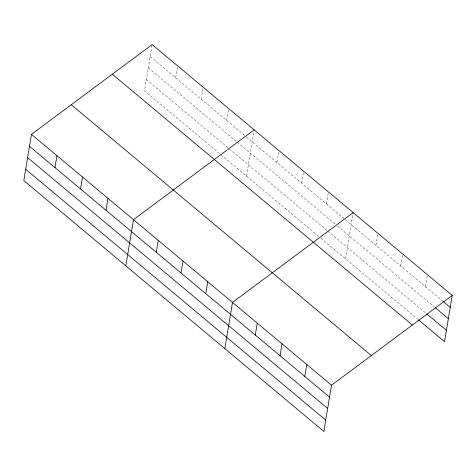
<?xml version="1.0" encoding="UTF-8"?>
<svg xmlns="http://www.w3.org/2000/svg" width="476" height="476" viewBox="0 0 476 476"><rect width="100%" height="100%" fill="white"/><g stroke="black" fill="none" stroke-linecap="round" stroke-linejoin="round"><path stroke-width="0.36" stroke-dasharray="2.38 1.78" d="M152.022 45.279L144.49 90.809L219.87 153.825M175.668 77.844L177.643 65.902M201.175 99.163L203.151 87.221M226.677 120.487L228.653 108.546M246.508 176.09L254.16 129.865M276.937 162.5L278.918 150.559M301.695 183.195L303.67 171.253M326.447 203.889L328.428 191.947M345.528 258.873L353.18 212.641M375.957 245.277L377.938 233.335M400.715 265.971L402.69 254.029M425.467 286.665L427.448 274.723M150.16 56.519L245.949 136.594M246.514 137.07L442.906 301.248M148.292 67.836L236.709 141.753M237.274 142.223L335.265 224.142M337.514 226.023L434.285 306.919M146.358 79.492L327.149 230.622M327.708 231.092L426.169 313.404M221.001 154.771L319.087 236.762M320.77 238.178L418.106 319.545"/><path stroke-width="0.71" d="M31.452 134.351L23.8 180.582L323.858 431.423L331.51 385.191L452.2 295.417L152.141 44.577L31.452 134.351L331.51 385.191M54.984 167.617L56.959 155.676M80.486 188.936L82.461 176.995M105.993 210.261L107.969 198.314M125.819 265.864L133.476 219.638L254.16 129.865M156.253 252.274L158.228 240.332M181.005 272.968L182.986 261.026M205.763 293.662L207.738 281.721M224.839 348.646L232.496 302.415L353.18 212.641M255.273 335.05L257.248 323.109M280.025 355.745L282 343.803M304.783 376.439L306.758 364.497M452.2 295.417L444.548 341.649L418.666 320.015M443.471 301.719L450.225 307.359M435.409 307.859L448.35 318.676M426.728 313.874L446.423 330.332M112.312 74.202L412.371 325.043M71.281 104.726L371.339 355.566M29.476 146.293L329.535 397.133M27.602 157.61L327.661 408.45M25.674 169.266L325.733 420.106"/></g></svg>
